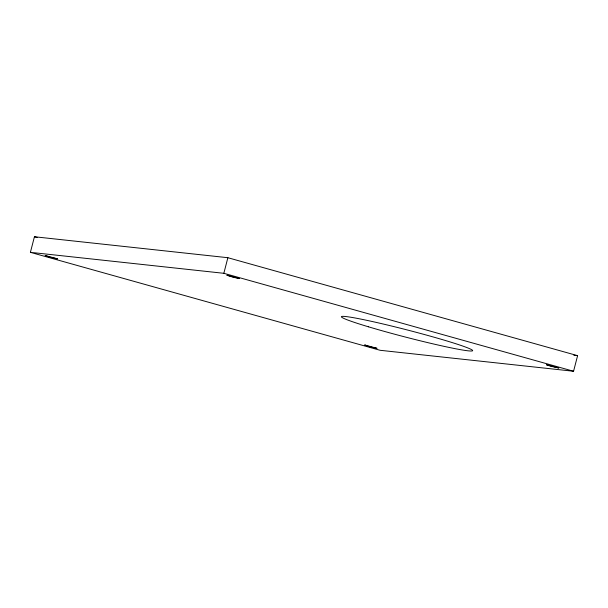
<?xml version="1.0" encoding="UTF-8"?>
<svg xmlns="http://www.w3.org/2000/svg" width="608" height="608" viewBox="0 0 608 608"><rect width="100%" height="100%" fill="white"/><g stroke="black" fill="none" stroke-linecap="round" stroke-linejoin="round"><path stroke-width="0.91" d="M30.4 252.343L34.436 236.748L227.871 257.708L577.6 355.657L573.564 371.252L380.129 350.292L30.4 252.343L223.843 273.304L573.564 371.252M223.843 273.304L227.871 257.708M573.823 355.247L577.6 355.657M34.436 236.748L37.172 237.515M227.004 275.249L233.442 277.339L239.354 278.487L227.004 275.249M45.501 255.573L45.121 255.565L50.669 257.397L57.54 258.848L45.501 255.573M365.028 345.063L364.64 345.055L370.188 346.887L377.066 348.338L365.028 345.063M546.805 364.754L546.425 364.747L550.384 366.145L558.851 368.03L546.805 364.754M368.395 326.785A67.754 3.663 14.5 0 0 472.279 350.907A67.754 3.663 14.5 0 0 380.471 323.38A67.754 3.663 14.5 0 0 368.395 326.785"/></g></svg>
